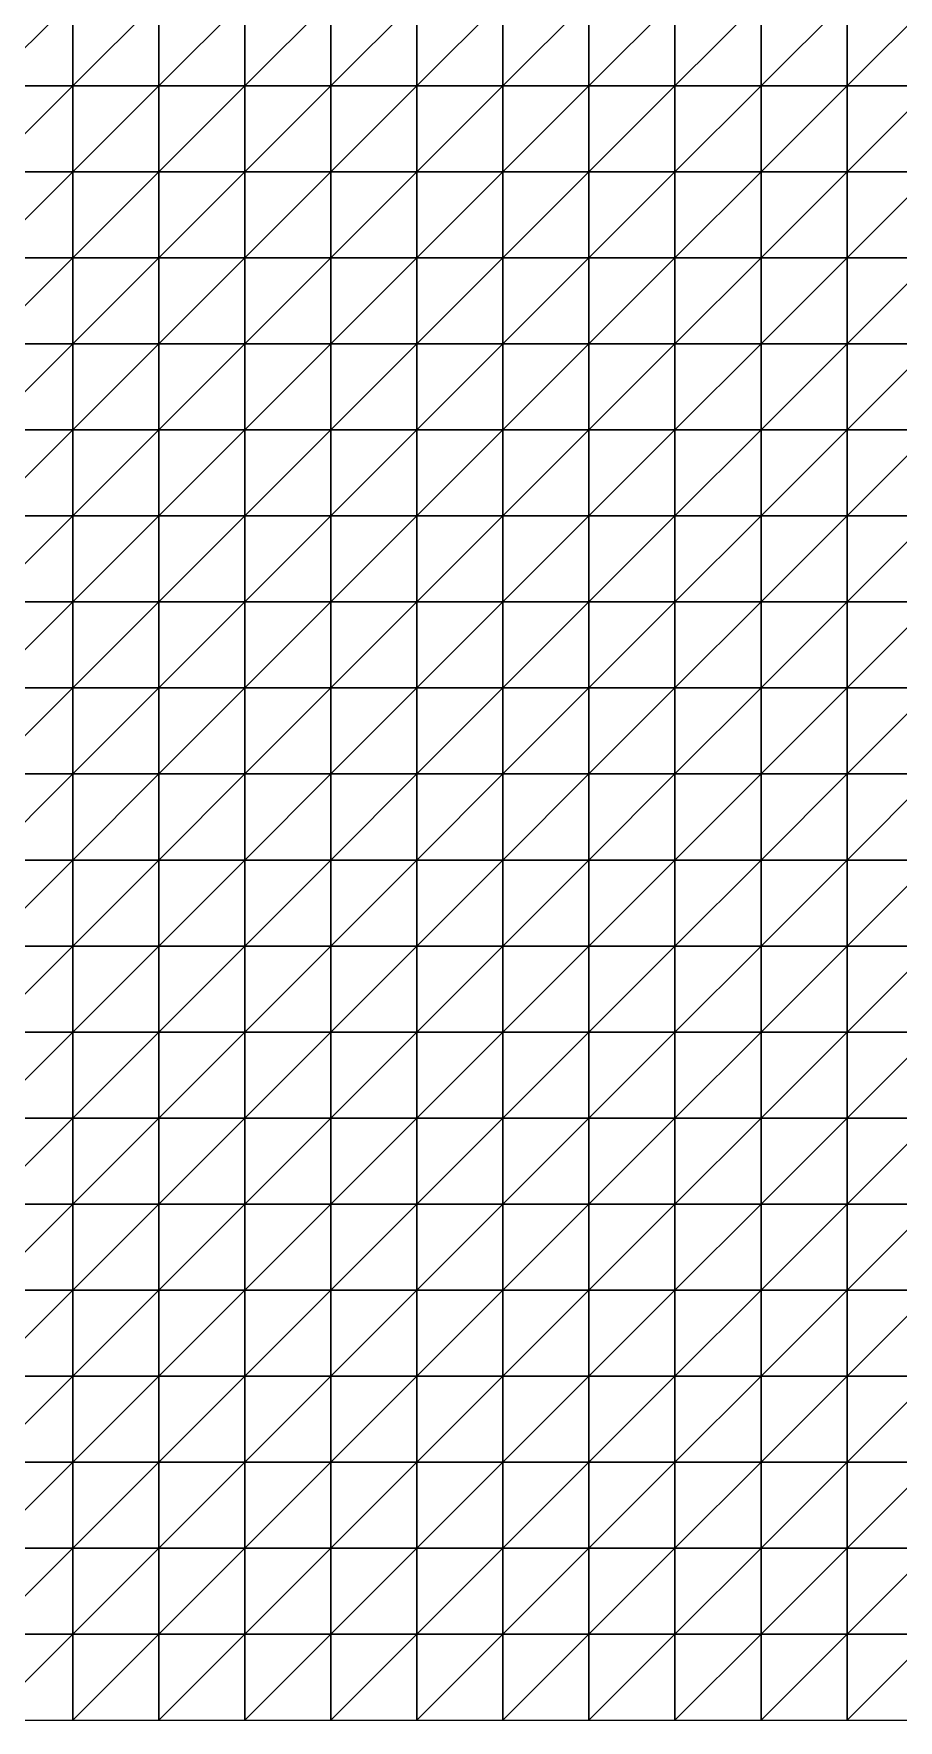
# Model space of a CAD drawing. Header units: metres. Extents: x 351000 to 353000, y 7455000 to 7457000.
# Drawn here: x 352238.7 to 352489.9, y 7455000 to 7455490.1 of the extents above; entities that cross this region are included whole.
import ezdxf

# ---------------------------------------------------------------- set-up
doc = ezdxf.new("R2010")
doc.units = ezdxf.units.M

msp = doc.modelspace()

# ---------------------------------------------------------------- linework, layer by layer
at = {"layer": 'BASE_OF_OXIDE_BOX'}
for points in [[(352225, 7455475, 1209.25), (352250, 7455475, 1201.56), (352250, 7455500, 1207.67)], [(352225, 7455475, 1209.25), (352250, 7455500, 1207.67), (352225, 7455500, 1214.8)], [(352250, 7455475, 1201.56), (352275, 7455475, 1197.3), (352275, 7455500, 1204.18)], [(352250, 7455475, 1201.56), (352275, 7455500, 1204.18), (352250, 7455500, 1207.67)], [(352275, 7455475, 1197.3), (352300, 7455475, 1197.98), (352300, 7455500, 1205.73)], [(352275, 7455475, 1197.3), (352300, 7455500, 1205.73), (352275, 7455500, 1204.18)], [(352300, 7455475, 1197.98), (352325, 7455475, 1204.18), (352325, 7455500, 1212.61)], [(352300, 7455475, 1197.98), (352325, 7455500, 1212.61), (352300, 7455500, 1205.73)], [(352325, 7455475, 1204.18), (352350, 7455475, 1215.09), (352350, 7455500, 1223.61)], [(352325, 7455475, 1204.18), (352350, 7455500, 1223.61), (352325, 7455500, 1212.61)], [(352350, 7455475, 1215.09), (352375, 7455475, 1228.6), (352375, 7455500, 1236.28)], [(352350, 7455475, 1215.09), (352375, 7455500, 1236.28), (352350, 7455500, 1223.61)], [(352375, 7455475, 1228.6), (352400, 7455475, 1241.91), (352400, 7455500, 1247.71)], [(352375, 7455475, 1228.6), (352400, 7455500, 1247.71), (352375, 7455500, 1236.28)], [(352400, 7455475, 1241.91), (352425, 7455475, 1252.52), (352425, 7455500, 1255.53)], [(352400, 7455475, 1241.91), (352425, 7455500, 1255.53), (352400, 7455500, 1247.71)], [(352425, 7455475, 1252.52), (352450, 7455475, 1258.96), (352450, 7455500, 1258.68)], [(352425, 7455475, 1252.52), (352450, 7455500, 1258.68), (352425, 7455500, 1255.53)], [(352450, 7455475, 1258.96), (352475, 7455475, 1261.09), (352475, 7455500, 1257.58)], [(352450, 7455475, 1258.96), (352475, 7455500, 1257.58), (352450, 7455500, 1258.68)], [(352475, 7455475, 1261.09), (352500, 7455475, 1259.77), (352500, 7455500, 1253.59)], [(352475, 7455475, 1261.09), (352500, 7455500, 1253.59), (352475, 7455500, 1257.58)], [(352225, 7455450, 1209.47), (352250, 7455450, 1201.45), (352250, 7455475, 1201.56)], [(352225, 7455450, 1209.47), (352250, 7455475, 1201.56), (352225, 7455475, 1209.25)], [(352250, 7455450, 1201.45), (352275, 7455450, 1196.17), (352275, 7455475, 1197.3)], [(352250, 7455450, 1201.45), (352275, 7455475, 1197.3), (352250, 7455475, 1201.56)], [(352275, 7455450, 1196.17), (352300, 7455450, 1195.36), (352300, 7455475, 1197.98)], [(352275, 7455450, 1196.17), (352300, 7455475, 1197.98), (352275, 7455475, 1197.3)], [(352300, 7455450, 1195.36), (352325, 7455450, 1200), (352325, 7455475, 1204.18)], [(352300, 7455450, 1195.36), (352325, 7455475, 1204.18), (352300, 7455475, 1197.98)], [(352325, 7455450, 1200), (352350, 7455450, 1209.78), (352350, 7455475, 1215.09)], [(352325, 7455450, 1200), (352350, 7455475, 1215.09), (352325, 7455475, 1204.18)], [(352350, 7455450, 1209.78), (352375, 7455450, 1222.99), (352375, 7455475, 1228.6)], [(352350, 7455450, 1209.78), (352375, 7455475, 1228.6), (352350, 7455475, 1215.09)], [(352375, 7455450, 1222.99), (352400, 7455450, 1237.05), (352400, 7455475, 1241.91)], [(352375, 7455450, 1222.99), (352400, 7455475, 1241.91), (352375, 7455475, 1228.6)], [(352400, 7455450, 1237.05), (352425, 7455450, 1249.3), (352425, 7455475, 1252.52)], [(352400, 7455450, 1237.05), (352425, 7455475, 1252.52), (352400, 7455475, 1241.91)], [(352425, 7455450, 1249.3), (352450, 7455450, 1257.9), (352450, 7455475, 1258.96)], [(352425, 7455450, 1249.3), (352450, 7455475, 1258.96), (352425, 7455475, 1252.52)], [(352450, 7455450, 1257.9), (352475, 7455450, 1262.14), (352475, 7455475, 1261.09)], [(352450, 7455450, 1257.9), (352475, 7455475, 1261.09), (352450, 7455475, 1258.96)], [(352475, 7455450, 1262.14), (352500, 7455450, 1262.39), (352500, 7455475, 1259.77)], [(352475, 7455450, 1262.14), (352500, 7455475, 1259.77), (352475, 7455475, 1261.09)], [(352225, 7455425, 1214.09), (352250, 7455425, 1205.96), (352250, 7455450, 1201.45)], [(352225, 7455425, 1214.09), (352250, 7455450, 1201.45), (352225, 7455450, 1209.47)], [(352250, 7455425, 1205.96), (352275, 7455425, 1199.56), (352275, 7455450, 1196.17)], [(352250, 7455425, 1205.96), (352275, 7455450, 1196.17), (352250, 7455450, 1201.45)], [(352275, 7455425, 1199.56), (352300, 7455425, 1196.9), (352300, 7455450, 1195.36)], [(352275, 7455425, 1199.56), (352300, 7455450, 1195.36), (352275, 7455450, 1196.17)], [(352300, 7455425, 1196.9), (352325, 7455425, 1199.4), (352325, 7455450, 1200)], [(352300, 7455425, 1196.9), (352325, 7455450, 1200), (352300, 7455450, 1195.36)], [(352325, 7455425, 1199.4), (352350, 7455425, 1207.29), (352350, 7455450, 1209.78)], [(352325, 7455425, 1199.4), (352350, 7455450, 1209.78), (352325, 7455450, 1200)], [(352350, 7455425, 1207.29), (352375, 7455425, 1219.27), (352375, 7455450, 1222.99)], [(352350, 7455425, 1207.29), (352375, 7455450, 1222.99), (352350, 7455450, 1209.78)], [(352375, 7455425, 1219.27), (352400, 7455425, 1232.97), (352400, 7455450, 1237.05)], [(352375, 7455425, 1219.27), (352400, 7455450, 1237.05), (352375, 7455450, 1222.99)], [(352400, 7455425, 1232.97), (352425, 7455425, 1245.62), (352425, 7455450, 1249.3)], [(352400, 7455425, 1232.97), (352425, 7455450, 1249.3), (352400, 7455450, 1237.05)], [(352425, 7455425, 1245.62), (352450, 7455425, 1255.03), (352450, 7455450, 1257.9)], [(352425, 7455425, 1245.62), (352450, 7455450, 1257.9), (352425, 7455450, 1249.3)], [(352450, 7455425, 1255.03), (352475, 7455425, 1260.04), (352475, 7455450, 1262.14)], [(352450, 7455425, 1255.03), (352475, 7455450, 1262.14), (352450, 7455450, 1257.9)], [(352475, 7455425, 1260.04), (352500, 7455425, 1260.63), (352500, 7455450, 1262.39)], [(352475, 7455425, 1260.04), (352500, 7455450, 1262.39), (352475, 7455450, 1262.14)], [(352225, 7455400, 1219.89), (352250, 7455400, 1211.83), (352250, 7455425, 1205.96)], [(352225, 7455400, 1219.89), (352250, 7455425, 1205.96), (352225, 7455425, 1214.09)], [(352250, 7455400, 1211.83), (352275, 7455400, 1204.52), (352275, 7455425, 1199.56)], [(352250, 7455400, 1211.83), (352275, 7455425, 1199.56), (352250, 7455425, 1205.96)], [(352275, 7455400, 1204.52), (352300, 7455400, 1200.16), (352300, 7455425, 1196.9)], [(352275, 7455400, 1204.52), (352300, 7455425, 1196.9), (352275, 7455425, 1199.56)], [(352300, 7455400, 1200.16), (352325, 7455400, 1200.61), (352325, 7455425, 1199.4)], [(352300, 7455400, 1200.16), (352325, 7455425, 1199.4), (352300, 7455425, 1196.9)], [(352325, 7455400, 1200.61), (352350, 7455400, 1206.52), (352350, 7455425, 1207.29)], [(352325, 7455400, 1200.61), (352350, 7455425, 1207.29), (352325, 7455425, 1199.4)], [(352350, 7455400, 1206.52), (352375, 7455400, 1217), (352375, 7455425, 1219.27)], [(352350, 7455400, 1206.52), (352375, 7455425, 1219.27), (352350, 7455425, 1207.29)], [(352375, 7455400, 1217), (352400, 7455400, 1229.8), (352400, 7455425, 1232.97)], [(352375, 7455400, 1217), (352400, 7455425, 1232.97), (352375, 7455425, 1219.27)], [(352400, 7455400, 1229.8), (352425, 7455400, 1242.1), (352425, 7455425, 1245.62)], [(352400, 7455400, 1229.8), (352425, 7455425, 1245.62), (352400, 7455425, 1232.97)], [(352425, 7455400, 1242.1), (352450, 7455400, 1251.4), (352450, 7455425, 1255.03)], [(352425, 7455400, 1242.1), (352450, 7455425, 1255.03), (352425, 7455425, 1245.62)], [(352450, 7455400, 1251.4), (352475, 7455400, 1256.2), (352475, 7455425, 1260.04)], [(352450, 7455400, 1251.4), (352475, 7455425, 1260.04), (352450, 7455425, 1255.03)], [(352475, 7455400, 1256.2), (352500, 7455400, 1256.24), (352500, 7455425, 1260.63)], [(352475, 7455400, 1256.2), (352500, 7455425, 1260.63), (352475, 7455425, 1260.04)], [(352225, 7455375, 1222.37), (352250, 7455375, 1216.32), (352250, 7455400, 1211.83)], [(352225, 7455375, 1222.37), (352250, 7455400, 1211.83), (352225, 7455400, 1219.89)], [(352250, 7455375, 1216.32), (352275, 7455375, 1208.54), (352275, 7455400, 1204.52)], [(352250, 7455375, 1216.32), (352275, 7455400, 1204.52), (352250, 7455400, 1211.83)], [(352275, 7455375, 1208.54), (352300, 7455375, 1203.13), (352300, 7455400, 1200.16)], [(352275, 7455375, 1208.54), (352300, 7455400, 1200.16), (352275, 7455400, 1204.52)], [(352300, 7455375, 1203.13), (352325, 7455375, 1202.19), (352325, 7455400, 1200.61)], [(352300, 7455375, 1203.13), (352325, 7455400, 1200.61), (352300, 7455400, 1200.16)], [(352325, 7455375, 1202.19), (352350, 7455375, 1206.69), (352350, 7455400, 1206.52)], [(352325, 7455375, 1202.19), (352350, 7455400, 1206.52), (352325, 7455400, 1200.61)], [(352350, 7455375, 1206.69), (352375, 7455375, 1216.01), (352375, 7455400, 1217)], [(352350, 7455375, 1206.69), (352375, 7455400, 1217), (352350, 7455400, 1206.52)], [(352375, 7455375, 1216.01), (352400, 7455375, 1228), (352400, 7455400, 1229.8)], [(352375, 7455375, 1216.01), (352400, 7455400, 1229.8), (352375, 7455400, 1217)], [(352400, 7455375, 1228), (352425, 7455375, 1239.77), (352425, 7455400, 1242.1)], [(352400, 7455375, 1228), (352425, 7455400, 1242.1), (352400, 7455400, 1229.8)], [(352425, 7455375, 1239.77), (352450, 7455375, 1248.6), (352450, 7455400, 1251.4)], [(352425, 7455375, 1239.77), (352450, 7455400, 1251.4), (352425, 7455400, 1242.1)], [(352450, 7455375, 1248.6), (352475, 7455375, 1252.78), (352475, 7455400, 1256.2)], [(352450, 7455375, 1248.6), (352475, 7455400, 1256.2), (352450, 7455400, 1251.4)], [(352475, 7455375, 1252.78), (352500, 7455375, 1251.95), (352500, 7455400, 1256.24)], [(352475, 7455375, 1252.78), (352500, 7455400, 1256.24), (352475, 7455400, 1256.2)], [(352225, 7455350, 1225.92), (352250, 7455350, 1218.87), (352250, 7455375, 1216.32)], [(352225, 7455350, 1225.92), (352250, 7455375, 1216.32), (352225, 7455375, 1222.37)], [(352250, 7455350, 1218.87), (352275, 7455350, 1211.18), (352275, 7455375, 1208.54)], [(352250, 7455350, 1218.87), (352275, 7455375, 1208.54), (352250, 7455375, 1216.32)], [(352275, 7455350, 1211.18), (352300, 7455350, 1205.47), (352300, 7455375, 1203.13)], [(352275, 7455350, 1211.18), (352300, 7455375, 1203.13), (352275, 7455375, 1208.54)], [(352300, 7455350, 1205.47), (352325, 7455350, 1203.96), (352325, 7455375, 1202.19)], [(352300, 7455350, 1205.47), (352325, 7455375, 1202.19), (352300, 7455375, 1203.13)], [(352325, 7455350, 1203.96), (352350, 7455350, 1207.77), (352350, 7455375, 1206.69)], [(352325, 7455350, 1203.96), (352350, 7455375, 1206.69), (352325, 7455375, 1202.19)], [(352350, 7455350, 1207.77), (352375, 7455350, 1216.41), (352375, 7455375, 1216.01)], [(352350, 7455350, 1207.77), (352375, 7455375, 1216.01), (352350, 7455375, 1206.69)], [(352375, 7455350, 1216.41), (352400, 7455350, 1227.83), (352400, 7455375, 1228)], [(352375, 7455350, 1216.41), (352400, 7455375, 1228), (352375, 7455375, 1216.01)], [(352400, 7455350, 1227.83), (352425, 7455350, 1239.09), (352425, 7455375, 1239.77)], [(352400, 7455350, 1227.83), (352425, 7455375, 1239.77), (352400, 7455375, 1228)], [(352425, 7455350, 1239.09), (352450, 7455350, 1247.38), (352450, 7455375, 1248.6)], [(352425, 7455350, 1239.09), (352450, 7455375, 1248.6), (352425, 7455375, 1239.77)], [(352450, 7455350, 1247.38), (352475, 7455350, 1250.91), (352475, 7455375, 1252.78)], [(352450, 7455350, 1247.38), (352475, 7455375, 1252.78), (352450, 7455375, 1248.6)], [(352475, 7455350, 1250.91), (352500, 7455350, 1249.32), (352500, 7455375, 1251.95)], [(352475, 7455350, 1250.91), (352500, 7455375, 1251.95), (352475, 7455375, 1252.78)], [(352225, 7455325, 1227.73), (352250, 7455325, 1221.06), (352250, 7455350, 1218.87)], [(352225, 7455325, 1227.73), (352250, 7455350, 1218.87), (352225, 7455350, 1225.92)], [(352250, 7455325, 1221.06), (352275, 7455325, 1213.88), (352275, 7455350, 1211.18)], [(352250, 7455325, 1221.06), (352275, 7455350, 1211.18), (352250, 7455350, 1218.87)], [(352275, 7455325, 1213.88), (352300, 7455325, 1208.43), (352300, 7455350, 1205.47)], [(352275, 7455325, 1213.88), (352300, 7455350, 1205.47), (352275, 7455350, 1211.18)], [(352300, 7455325, 1208.43), (352325, 7455325, 1206.83), (352325, 7455350, 1203.96)], [(352300, 7455325, 1208.43), (352325, 7455350, 1203.96), (352300, 7455350, 1205.47)], [(352325, 7455325, 1206.83), (352350, 7455325, 1210.25), (352350, 7455350, 1207.77)], [(352325, 7455325, 1206.83), (352350, 7455350, 1207.77), (352325, 7455350, 1203.96)], [(352350, 7455325, 1210.25), (352375, 7455325, 1218.28), (352375, 7455350, 1216.41)], [(352350, 7455325, 1210.25), (352375, 7455350, 1216.41), (352350, 7455350, 1207.77)], [(352375, 7455325, 1218.28), (352400, 7455325, 1228.96), (352400, 7455350, 1227.83)], [(352375, 7455325, 1218.28), (352400, 7455350, 1227.83), (352375, 7455350, 1216.41)], [(352400, 7455325, 1228.96), (352425, 7455325, 1239.45), (352425, 7455350, 1239.09)], [(352400, 7455325, 1228.96), (352425, 7455350, 1239.09), (352400, 7455350, 1227.83)], [(352425, 7455325, 1239.45), (352450, 7455325, 1246.99), (352450, 7455350, 1247.38)], [(352425, 7455325, 1239.45), (352450, 7455350, 1247.38), (352425, 7455350, 1239.09)], [(352450, 7455325, 1246.99), (352475, 7455325, 1249.84), (352475, 7455350, 1250.91)], [(352450, 7455325, 1246.99), (352475, 7455350, 1250.91), (352450, 7455350, 1247.38)], [(352475, 7455325, 1249.84), (352500, 7455325, 1247.74), (352500, 7455350, 1249.32)], [(352475, 7455325, 1249.84), (352500, 7455350, 1249.32), (352475, 7455350, 1250.91)], [(352225, 7455300, 1230.79), (352250, 7455300, 1224.94), (352250, 7455325, 1221.06)], [(352225, 7455300, 1230.79), (352250, 7455325, 1221.06), (352225, 7455325, 1227.73)], [(352250, 7455300, 1224.94), (352275, 7455300, 1218.55), (352275, 7455325, 1213.88)], [(352250, 7455300, 1224.94), (352275, 7455325, 1213.88), (352250, 7455325, 1221.06)], [(352275, 7455300, 1218.55), (352300, 7455300, 1213.55), (352300, 7455325, 1208.43)], [(352275, 7455300, 1218.55), (352300, 7455325, 1208.43), (352275, 7455325, 1213.88)], [(352300, 7455300, 1213.55), (352325, 7455300, 1211.86), (352325, 7455325, 1206.83)], [(352300, 7455300, 1213.55), (352325, 7455325, 1206.83), (352300, 7455325, 1208.43)], [(352325, 7455300, 1211.86), (352350, 7455300, 1214.57), (352350, 7455325, 1210.25)], [(352325, 7455300, 1211.86), (352350, 7455325, 1210.25), (352325, 7455325, 1206.83)], [(352350, 7455300, 1214.57), (352375, 7455300, 1221.39), (352375, 7455325, 1218.28)], [(352350, 7455300, 1214.57), (352375, 7455325, 1218.28), (352350, 7455325, 1210.25)], [(352375, 7455300, 1221.39), (352400, 7455300, 1230.58), (352400, 7455325, 1228.96)], [(352375, 7455300, 1221.39), (352400, 7455325, 1228.96), (352375, 7455325, 1218.28)], [(352400, 7455300, 1230.58), (352425, 7455300, 1239.55), (352425, 7455325, 1239.45)], [(352400, 7455300, 1230.58), (352425, 7455325, 1239.45), (352400, 7455325, 1228.96)], [(352425, 7455300, 1239.55), (352450, 7455300, 1245.79), (352450, 7455325, 1246.99)], [(352425, 7455300, 1239.55), (352450, 7455325, 1246.99), (352425, 7455325, 1239.45)], [(352450, 7455300, 1245.79), (352475, 7455300, 1247.74), (352475, 7455325, 1249.84)], [(352450, 7455300, 1245.79), (352475, 7455325, 1249.84), (352450, 7455325, 1246.99)], [(352475, 7455300, 1247.74), (352500, 7455300, 1245.3), (352500, 7455325, 1247.74)], [(352475, 7455300, 1247.74), (352500, 7455325, 1247.74), (352475, 7455325, 1249.84)], [(352225, 7455275, 1235.95), (352250, 7455275, 1231.27), (352250, 7455300, 1224.94)], [(352225, 7455275, 1235.95), (352250, 7455300, 1224.94), (352225, 7455300, 1230.79)], [(352250, 7455275, 1231.27), (352275, 7455275, 1225.94), (352275, 7455300, 1218.55)], [(352250, 7455275, 1231.27), (352275, 7455300, 1218.55), (352250, 7455300, 1224.94)], [(352275, 7455275, 1225.94), (352300, 7455275, 1221.44), (352300, 7455300, 1213.55)], [(352275, 7455275, 1225.94), (352300, 7455300, 1213.55), (352275, 7455300, 1218.55)], [(352300, 7455275, 1221.44), (352325, 7455275, 1219.37), (352325, 7455300, 1211.86)], [(352300, 7455275, 1221.44), (352325, 7455300, 1211.86), (352300, 7455300, 1213.55)], [(352325, 7455275, 1219.37), (352350, 7455275, 1220.74), (352350, 7455300, 1214.57)], [(352325, 7455275, 1219.37), (352350, 7455300, 1214.57), (352325, 7455300, 1211.86)], [(352350, 7455275, 1220.74), (352375, 7455275, 1225.41), (352375, 7455300, 1221.39)], [(352350, 7455275, 1220.74), (352375, 7455300, 1221.39), (352350, 7455300, 1214.57)], [(352375, 7455275, 1225.41), (352400, 7455275, 1232.06), (352400, 7455300, 1230.58)], [(352375, 7455275, 1225.41), (352400, 7455300, 1230.58), (352375, 7455300, 1221.39)], [(352400, 7455275, 1232.06), (352425, 7455275, 1238.54), (352425, 7455300, 1239.55)], [(352400, 7455275, 1232.06), (352425, 7455300, 1239.55), (352400, 7455300, 1230.58)], [(352425, 7455275, 1238.54), (352450, 7455275, 1242.76), (352450, 7455300, 1245.79)], [(352425, 7455275, 1238.54), (352450, 7455300, 1245.79), (352425, 7455300, 1239.55)], [(352450, 7455275, 1242.76), (352475, 7455275, 1243.49), (352475, 7455300, 1247.74)], [(352450, 7455275, 1242.76), (352475, 7455300, 1247.74), (352450, 7455300, 1245.79)], [(352475, 7455275, 1243.49), (352500, 7455275, 1240.79), (352500, 7455300, 1245.3)], [(352475, 7455275, 1243.49), (352500, 7455300, 1245.3), (352475, 7455300, 1247.74)], [(352225, 7455250, 1241.77), (352250, 7455250, 1238.88), (352250, 7455275, 1231.27)], [(352225, 7455250, 1241.77), (352250, 7455275, 1231.27), (352225, 7455275, 1235.95)], [(352250, 7455250, 1238.88), (352275, 7455250, 1235.1), (352275, 7455275, 1225.94)], [(352250, 7455250, 1238.88), (352275, 7455275, 1225.94), (352250, 7455275, 1231.27)], [(352275, 7455250, 1235.1), (352300, 7455250, 1231.33), (352300, 7455275, 1221.44)], [(352275, 7455250, 1235.1), (352300, 7455275, 1221.44), (352275, 7455275, 1225.94)], [(352300, 7455250, 1231.33), (352325, 7455250, 1228.75), (352325, 7455275, 1219.37)], [(352300, 7455250, 1231.33), (352325, 7455275, 1219.37), (352300, 7455275, 1221.44)], [(352325, 7455250, 1228.75), (352350, 7455250, 1228.31), (352350, 7455275, 1220.74)], [(352325, 7455250, 1228.75), (352350, 7455275, 1220.74), (352325, 7455275, 1219.37)], [(352350, 7455250, 1228.31), (352375, 7455250, 1230.17), (352375, 7455275, 1225.41)], [(352350, 7455250, 1228.31), (352375, 7455275, 1225.41), (352350, 7455275, 1220.74)], [(352375, 7455250, 1230.17), (352400, 7455250, 1233.51), (352400, 7455275, 1232.06)], [(352375, 7455250, 1230.17), (352400, 7455275, 1232.06), (352375, 7455275, 1225.41)], [(352400, 7455250, 1233.51), (352425, 7455250, 1236.82), (352425, 7455275, 1238.54)], [(352400, 7455250, 1233.51), (352425, 7455275, 1238.54), (352400, 7455275, 1232.06)], [(352425, 7455250, 1236.82), (352450, 7455250, 1238.57), (352450, 7455275, 1242.76)], [(352425, 7455250, 1236.82), (352450, 7455275, 1242.76), (352425, 7455275, 1238.54)], [(352450, 7455250, 1238.57), (352475, 7455250, 1237.88), (352475, 7455275, 1243.49)], [(352450, 7455250, 1238.57), (352475, 7455275, 1243.49), (352450, 7455275, 1242.76)], [(352475, 7455250, 1237.88), (352500, 7455250, 1234.96), (352500, 7455275, 1240.79)], [(352475, 7455250, 1237.88), (352500, 7455275, 1240.79), (352475, 7455275, 1243.49)], [(352225, 7455225, 1245.89), (352250, 7455225, 1245.57), (352250, 7455250, 1238.88)], [(352225, 7455225, 1245.89), (352250, 7455250, 1238.88), (352225, 7455250, 1241.77)], [(352250, 7455225, 1245.57), (352275, 7455225, 1244.05), (352275, 7455250, 1235.1)], [(352250, 7455225, 1245.57), (352275, 7455250, 1235.1), (352250, 7455250, 1238.88)], [(352275, 7455225, 1244.05), (352300, 7455225, 1241.52), (352300, 7455250, 1231.33)], [(352275, 7455225, 1244.05), (352300, 7455250, 1231.33), (352275, 7455250, 1235.1)], [(352300, 7455225, 1241.52), (352325, 7455225, 1238.74), (352325, 7455250, 1228.75)], [(352300, 7455225, 1241.52), (352325, 7455250, 1228.75), (352300, 7455250, 1231.33)], [(352325, 7455225, 1238.74), (352350, 7455225, 1236.61), (352350, 7455250, 1228.31)], [(352325, 7455225, 1238.74), (352350, 7455250, 1228.31), (352325, 7455250, 1228.75)], [(352350, 7455225, 1236.61), (352375, 7455225, 1235.63), (352375, 7455250, 1230.17)], [(352350, 7455225, 1236.61), (352375, 7455250, 1230.17), (352350, 7455250, 1228.31)], [(352375, 7455225, 1235.63), (352400, 7455225, 1235.64), (352400, 7455250, 1233.51)], [(352375, 7455225, 1235.63), (352400, 7455250, 1233.51), (352375, 7455250, 1230.17)], [(352400, 7455225, 1235.64), (352425, 7455225, 1235.82), (352425, 7455250, 1236.82)], [(352400, 7455225, 1235.64), (352425, 7455250, 1236.82), (352400, 7455250, 1233.51)], [(352425, 7455225, 1235.82), (352450, 7455225, 1235.21), (352450, 7455250, 1238.57)], [(352425, 7455225, 1235.82), (352450, 7455250, 1238.57), (352425, 7455250, 1236.82)], [(352450, 7455225, 1235.21), (352475, 7455225, 1233.27), (352475, 7455250, 1237.88)], [(352450, 7455225, 1235.21), (352475, 7455250, 1237.88), (352450, 7455250, 1238.57)], [(352475, 7455225, 1233.27), (352500, 7455225, 1230.26), (352500, 7455250, 1234.96)], [(352475, 7455225, 1233.27), (352500, 7455250, 1234.96), (352475, 7455250, 1237.88)], [(352225, 7455200, 1246.79), (352250, 7455200, 1249.69), (352250, 7455225, 1245.57)], [(352225, 7455200, 1246.79), (352250, 7455225, 1245.57), (352225, 7455225, 1245.89)], [(352250, 7455200, 1249.69), (352275, 7455200, 1251.04), (352275, 7455225, 1244.05)], [(352250, 7455200, 1249.69), (352275, 7455225, 1244.05), (352250, 7455225, 1245.57)], [(352275, 7455200, 1251.04), (352300, 7455200, 1250.34), (352300, 7455225, 1241.52)], [(352275, 7455200, 1251.04), (352300, 7455225, 1241.52), (352275, 7455225, 1244.05)], [(352300, 7455200, 1250.34), (352325, 7455200, 1247.93), (352325, 7455225, 1238.74)], [(352300, 7455200, 1250.34), (352325, 7455225, 1238.74), (352300, 7455225, 1241.52)], [(352325, 7455200, 1247.93), (352350, 7455200, 1244.68), (352350, 7455225, 1236.61)], [(352325, 7455200, 1247.93), (352350, 7455225, 1236.61), (352325, 7455225, 1238.74)], [(352350, 7455200, 1244.68), (352375, 7455200, 1241.53), (352375, 7455225, 1235.63)], [(352350, 7455200, 1244.68), (352375, 7455225, 1235.63), (352350, 7455225, 1236.61)], [(352375, 7455200, 1241.53), (352400, 7455200, 1238.92), (352400, 7455225, 1235.64)], [(352375, 7455200, 1241.53), (352400, 7455225, 1235.64), (352375, 7455225, 1235.63)], [(352400, 7455200, 1238.92), (352425, 7455200, 1236.72), (352425, 7455225, 1235.82)], [(352400, 7455200, 1238.92), (352425, 7455225, 1235.82), (352400, 7455225, 1235.64)], [(352425, 7455200, 1236.72), (352450, 7455200, 1234.48), (352450, 7455225, 1235.21)], [(352425, 7455200, 1236.72), (352450, 7455225, 1235.21), (352425, 7455225, 1235.82)], [(352450, 7455200, 1234.48), (352475, 7455200, 1231.86), (352475, 7455225, 1233.27)], [(352450, 7455200, 1234.48), (352475, 7455225, 1233.27), (352450, 7455225, 1235.21)], [(352475, 7455200, 1231.86), (352500, 7455200, 1229.02), (352500, 7455225, 1230.26)], [(352475, 7455200, 1231.86), (352500, 7455225, 1230.26), (352475, 7455225, 1233.27)], [(352225, 7455175, 1244.94), (352250, 7455175, 1251.07), (352250, 7455200, 1249.69)], [(352225, 7455175, 1244.94), (352250, 7455200, 1249.69), (352225, 7455200, 1246.79)], [(352250, 7455175, 1251.07), (352275, 7455175, 1254.87), (352275, 7455200, 1251.04)], [(352250, 7455175, 1251.07), (352275, 7455200, 1251.04), (352250, 7455200, 1249.69)], [(352275, 7455175, 1254.87), (352300, 7455175, 1256.65), (352300, 7455200, 1250.34)], [(352275, 7455175, 1254.87), (352300, 7455200, 1250.34), (352275, 7455200, 1251.04)], [(352300, 7455175, 1256.65), (352325, 7455175, 1254.95), (352325, 7455200, 1247.93)], [(352300, 7455175, 1256.65), (352325, 7455200, 1247.93), (352300, 7455200, 1250.34)], [(352325, 7455175, 1254.95), (352350, 7455175, 1251.22), (352350, 7455200, 1244.68)], [(352325, 7455175, 1254.95), (352350, 7455200, 1244.68), (352325, 7455200, 1247.93)], [(352350, 7455175, 1251.22), (352375, 7455175, 1246.76), (352375, 7455200, 1241.53)], [(352350, 7455175, 1251.22), (352375, 7455200, 1241.53), (352350, 7455200, 1244.68)], [(352375, 7455175, 1246.76), (352400, 7455175, 1242.61), (352400, 7455200, 1238.92)], [(352375, 7455175, 1246.76), (352400, 7455200, 1238.92), (352375, 7455200, 1241.53)], [(352400, 7455175, 1242.61), (352425, 7455175, 1239.2), (352425, 7455200, 1236.72)], [(352400, 7455175, 1242.61), (352425, 7455200, 1236.72), (352400, 7455200, 1238.92)], [(352425, 7455175, 1239.2), (352450, 7455175, 1236.39), (352450, 7455200, 1234.48)], [(352425, 7455175, 1239.2), (352450, 7455200, 1234.48), (352425, 7455200, 1236.72)], [(352450, 7455175, 1236.39), (352475, 7455175, 1233.87), (352475, 7455200, 1231.86)], [(352450, 7455175, 1236.39), (352475, 7455200, 1231.86), (352450, 7455200, 1234.48)], [(352475, 7455175, 1233.87), (352500, 7455175, 1231.56), (352500, 7455200, 1229.02)], [(352475, 7455175, 1233.87), (352500, 7455200, 1229.02), (352475, 7455200, 1231.86)], [(352225, 7455150, 1242.21), (352250, 7455150, 1250.73), (352250, 7455175, 1251.07)], [(352225, 7455150, 1242.21), (352250, 7455175, 1251.07), (352225, 7455175, 1244.94)], [(352250, 7455150, 1250.73), (352275, 7455150, 1256.54), (352275, 7455175, 1254.87)], [(352250, 7455150, 1250.73), (352275, 7455175, 1254.87), (352250, 7455175, 1251.07)], [(352275, 7455150, 1256.54), (352300, 7455150, 1259.83), (352300, 7455175, 1256.65)], [(352275, 7455150, 1256.54), (352300, 7455175, 1256.65), (352275, 7455175, 1254.87)], [(352300, 7455150, 1259.83), (352325, 7455150, 1258.63), (352325, 7455175, 1254.95)], [(352300, 7455150, 1259.83), (352325, 7455175, 1254.95), (352300, 7455175, 1256.65)], [(352325, 7455150, 1258.63), (352350, 7455150, 1254.62), (352350, 7455175, 1251.22)], [(352325, 7455150, 1258.63), (352350, 7455175, 1251.22), (352325, 7455175, 1254.95)], [(352350, 7455150, 1254.62), (352375, 7455150, 1249.48), (352375, 7455175, 1246.76)], [(352350, 7455150, 1254.62), (352375, 7455175, 1246.76), (352350, 7455175, 1251.22)], [(352375, 7455150, 1249.48), (352400, 7455150, 1244.74), (352400, 7455175, 1242.61)], [(352375, 7455150, 1249.48), (352400, 7455175, 1242.61), (352375, 7455175, 1246.76)], [(352400, 7455150, 1244.74), (352425, 7455150, 1241.19), (352425, 7455175, 1239.2)], [(352400, 7455150, 1244.74), (352425, 7455175, 1239.2), (352400, 7455175, 1242.61)], [(352425, 7455150, 1241.19), (352450, 7455150, 1238.83), (352450, 7455175, 1236.39)], [(352425, 7455150, 1241.19), (352450, 7455175, 1236.39), (352425, 7455175, 1239.2)], [(352450, 7455150, 1238.83), (352475, 7455150, 1237.19), (352475, 7455175, 1233.87)], [(352450, 7455150, 1238.83), (352475, 7455175, 1233.87), (352450, 7455175, 1236.39)], [(352475, 7455150, 1237.19), (352500, 7455150, 1235.78), (352500, 7455175, 1231.56)], [(352475, 7455150, 1237.19), (352500, 7455175, 1231.56), (352475, 7455175, 1233.87)], [(352225, 7455125, 1240.35), (352250, 7455125, 1249.7), (352250, 7455150, 1250.73)], [(352225, 7455125, 1240.35), (352250, 7455150, 1250.73), (352225, 7455150, 1242.21)], [(352250, 7455125, 1249.7), (352275, 7455125, 1256.71), (352275, 7455150, 1256.54)], [(352250, 7455125, 1249.7), (352275, 7455150, 1256.54), (352250, 7455150, 1250.73)], [(352275, 7455125, 1256.71), (352300, 7455125, 1259.58), (352300, 7455150, 1259.83)], [(352275, 7455125, 1256.71), (352300, 7455150, 1259.83), (352275, 7455150, 1256.54)], [(352300, 7455125, 1259.58), (352325, 7455125, 1258.12), (352325, 7455150, 1258.63)], [(352300, 7455125, 1259.58), (352325, 7455150, 1258.63), (352300, 7455150, 1259.83)], [(352325, 7455125, 1258.12), (352350, 7455125, 1253.57), (352350, 7455150, 1254.62)], [(352325, 7455125, 1258.12), (352350, 7455150, 1254.62), (352325, 7455150, 1258.63)], [(352350, 7455125, 1253.57), (352375, 7455125, 1247.98), (352375, 7455150, 1249.48)], [(352350, 7455125, 1253.57), (352375, 7455150, 1249.48), (352350, 7455150, 1254.62)], [(352375, 7455125, 1247.98), (352400, 7455125, 1243.19), (352400, 7455150, 1244.74)], [(352375, 7455125, 1247.98), (352400, 7455150, 1244.74), (352375, 7455150, 1249.48)], [(352400, 7455125, 1243.19), (352425, 7455125, 1240.22), (352425, 7455150, 1241.19)], [(352400, 7455125, 1243.19), (352425, 7455150, 1241.19), (352400, 7455150, 1244.74)], [(352425, 7455125, 1240.22), (352450, 7455125, 1239.02), (352450, 7455150, 1238.83)], [(352425, 7455125, 1240.22), (352450, 7455150, 1238.83), (352425, 7455150, 1241.19)], [(352450, 7455125, 1239.02), (352475, 7455125, 1238.79), (352475, 7455150, 1237.19)], [(352450, 7455125, 1239.02), (352475, 7455150, 1237.19), (352450, 7455150, 1238.83)], [(352475, 7455125, 1238.79), (352500, 7455125, 1238.59), (352500, 7455150, 1235.78)], [(352475, 7455125, 1238.79), (352500, 7455150, 1235.78), (352475, 7455150, 1237.19)], [(352225, 7455100, 1239.54), (352250, 7455100, 1248.06), (352250, 7455125, 1249.7)], [(352225, 7455100, 1239.54), (352250, 7455125, 1249.7), (352225, 7455125, 1240.35)], [(352250, 7455100, 1248.06), (352275, 7455100, 1254.1), (352275, 7455125, 1256.71)], [(352250, 7455100, 1248.06), (352275, 7455125, 1256.71), (352250, 7455125, 1249.7)], [(352275, 7455100, 1254.1), (352300, 7455100, 1255.9), (352300, 7455125, 1259.58)], [(352275, 7455100, 1254.1), (352300, 7455125, 1259.58), (352275, 7455125, 1256.71)], [(352300, 7455100, 1255.9), (352325, 7455100, 1253.36), (352325, 7455125, 1258.12)], [(352300, 7455100, 1255.9), (352325, 7455125, 1258.12), (352300, 7455125, 1259.58)], [(352325, 7455100, 1253.36), (352350, 7455100, 1247.95), (352350, 7455125, 1253.57)], [(352325, 7455100, 1253.36), (352350, 7455125, 1253.57), (352325, 7455125, 1258.12)], [(352350, 7455100, 1247.95), (352375, 7455100, 1241.93), (352375, 7455125, 1247.98)], [(352350, 7455100, 1247.95), (352375, 7455125, 1247.98), (352350, 7455125, 1253.57)], [(352375, 7455100, 1241.93), (352400, 7455100, 1237.37), (352400, 7455125, 1243.19)], [(352375, 7455100, 1241.93), (352400, 7455125, 1243.19), (352375, 7455125, 1247.98)], [(352400, 7455100, 1237.37), (352425, 7455100, 1235.32), (352425, 7455125, 1240.22)], [(352400, 7455100, 1237.37), (352425, 7455125, 1240.22), (352400, 7455125, 1243.19)], [(352425, 7455100, 1235.32), (352450, 7455100, 1235.57), (352450, 7455125, 1239.02)], [(352425, 7455100, 1235.32), (352450, 7455125, 1239.02), (352425, 7455125, 1240.22)], [(352450, 7455100, 1235.57), (352475, 7455100, 1236.96), (352475, 7455125, 1238.79)], [(352450, 7455100, 1235.57), (352475, 7455125, 1238.79), (352450, 7455125, 1239.02)], [(352475, 7455100, 1236.96), (352500, 7455100, 1238.08), (352500, 7455125, 1238.59)], [(352475, 7455100, 1236.96), (352500, 7455125, 1238.59), (352475, 7455125, 1238.79)], [(352225, 7455075, 1238.34), (352250, 7455075, 1244.99), (352250, 7455100, 1248.06)], [(352225, 7455075, 1238.34), (352250, 7455100, 1248.06), (352225, 7455100, 1239.54)], [(352250, 7455075, 1244.99), (352275, 7455075, 1249.2), (352275, 7455100, 1254.1)], [(352250, 7455075, 1244.99), (352275, 7455100, 1254.1), (352250, 7455100, 1248.06)], [(352275, 7455075, 1249.2), (352300, 7455075, 1249.38), (352300, 7455100, 1255.9)], [(352275, 7455075, 1249.2), (352300, 7455100, 1255.9), (352275, 7455100, 1254.1)], [(352300, 7455075, 1249.38), (352325, 7455075, 1245.57), (352325, 7455100, 1253.36)], [(352300, 7455075, 1249.38), (352325, 7455100, 1253.36), (352300, 7455100, 1255.9)], [(352325, 7455075, 1245.57), (352350, 7455075, 1239.39), (352350, 7455100, 1247.95)], [(352325, 7455075, 1245.57), (352350, 7455100, 1247.95), (352325, 7455100, 1253.36)], [(352350, 7455075, 1239.39), (352375, 7455075, 1233.2), (352375, 7455100, 1241.93)], [(352350, 7455075, 1239.39), (352375, 7455100, 1241.93), (352350, 7455100, 1247.95)], [(352375, 7455075, 1233.2), (352400, 7455075, 1229.11), (352400, 7455100, 1237.37)], [(352375, 7455075, 1233.2), (352400, 7455100, 1237.37), (352375, 7455100, 1241.93)], [(352400, 7455075, 1229.11), (352425, 7455075, 1228.1), (352425, 7455100, 1235.32)], [(352400, 7455075, 1229.11), (352425, 7455100, 1235.32), (352400, 7455100, 1237.37)], [(352425, 7455075, 1228.1), (352450, 7455075, 1229.74), (352450, 7455100, 1235.57)], [(352425, 7455075, 1228.1), (352450, 7455100, 1235.57), (352425, 7455100, 1235.32)], [(352450, 7455075, 1229.74), (352475, 7455075, 1232.55), (352475, 7455100, 1236.96)], [(352450, 7455075, 1229.74), (352475, 7455100, 1236.96), (352450, 7455100, 1235.57)], [(352475, 7455075, 1232.55), (352500, 7455075, 1234.76), (352500, 7455100, 1238.08)], [(352475, 7455075, 1232.55), (352500, 7455100, 1238.08), (352475, 7455100, 1236.96)], [(352225, 7455050, 1235.03), (352250, 7455050, 1239.76), (352250, 7455075, 1244.99)], [(352225, 7455050, 1235.03), (352250, 7455075, 1244.99), (352225, 7455075, 1238.34)], [(352250, 7455050, 1239.76), (352275, 7455050, 1242.36), (352275, 7455075, 1249.2)], [(352250, 7455050, 1239.76), (352275, 7455075, 1249.2), (352250, 7455075, 1244.99)], [(352275, 7455050, 1242.36), (352300, 7455050, 1241.43), (352300, 7455075, 1249.38)], [(352275, 7455050, 1242.36), (352300, 7455075, 1249.38), (352275, 7455075, 1249.2)], [(352300, 7455050, 1241.43), (352325, 7455050, 1237.09), (352325, 7455075, 1245.57)], [(352300, 7455050, 1241.43), (352325, 7455075, 1245.57), (352300, 7455075, 1249.38)], [(352325, 7455050, 1237.09), (352350, 7455050, 1230.91), (352350, 7455075, 1239.39)], [(352325, 7455050, 1237.09), (352350, 7455075, 1239.39), (352325, 7455075, 1245.57)], [(352350, 7455050, 1230.91), (352375, 7455050, 1225.19), (352375, 7455075, 1233.2)], [(352350, 7455050, 1230.91), (352375, 7455075, 1233.2), (352350, 7455075, 1239.39)], [(352375, 7455050, 1225.19), (352400, 7455050, 1221.91), (352400, 7455075, 1229.11)], [(352375, 7455050, 1225.19), (352400, 7455075, 1229.11), (352375, 7455075, 1233.2)], [(352400, 7455050, 1221.91), (352425, 7455050, 1221.93), (352425, 7455075, 1228.1)], [(352400, 7455050, 1221.91), (352425, 7455075, 1228.1), (352400, 7455075, 1229.11)], [(352425, 7455050, 1221.93), (352450, 7455050, 1224.62), (352450, 7455075, 1229.74)], [(352425, 7455050, 1221.93), (352450, 7455075, 1229.74), (352425, 7455075, 1228.1)], [(352450, 7455050, 1224.62), (352475, 7455050, 1228.3), (352475, 7455075, 1232.55)], [(352450, 7455050, 1224.62), (352475, 7455075, 1232.55), (352450, 7455075, 1229.74)], [(352475, 7455050, 1228.3), (352500, 7455050, 1231.02), (352500, 7455075, 1234.76)], [(352475, 7455050, 1228.3), (352500, 7455075, 1234.76), (352475, 7455075, 1232.55)], [(352225, 7455025, 1229.15), (352250, 7455025, 1232.76), (352250, 7455050, 1239.76)], [(352225, 7455025, 1229.15), (352250, 7455050, 1239.76), (352225, 7455050, 1235.03)], [(352250, 7455025, 1232.76), (352275, 7455025, 1234.83), (352275, 7455050, 1242.36)], [(352250, 7455025, 1232.76), (352275, 7455050, 1242.36), (352250, 7455050, 1239.76)], [(352275, 7455025, 1234.83), (352300, 7455025, 1234.06), (352300, 7455050, 1241.43)], [(352275, 7455025, 1234.83), (352300, 7455050, 1241.43), (352275, 7455050, 1242.36)], [(352300, 7455025, 1234.06), (352325, 7455025, 1230.48), (352325, 7455050, 1237.09)], [(352300, 7455025, 1234.06), (352325, 7455050, 1237.09), (352300, 7455050, 1241.43)], [(352325, 7455025, 1230.48), (352350, 7455025, 1225.44), (352350, 7455050, 1230.91)], [(352325, 7455025, 1230.48), (352350, 7455050, 1230.91), (352325, 7455050, 1237.09)], [(352350, 7455025, 1225.44), (352375, 7455025, 1220.97), (352375, 7455050, 1225.19)], [(352350, 7455025, 1225.44), (352375, 7455050, 1225.19), (352350, 7455050, 1230.91)], [(352375, 7455025, 1220.97), (352400, 7455025, 1218.84), (352400, 7455050, 1221.91)], [(352375, 7455025, 1220.97), (352400, 7455050, 1221.91), (352375, 7455050, 1225.19)], [(352400, 7455025, 1218.84), (352425, 7455025, 1219.71), (352425, 7455050, 1221.93)], [(352400, 7455025, 1218.84), (352425, 7455050, 1221.93), (352400, 7455050, 1221.91)], [(352425, 7455025, 1219.71), (352450, 7455025, 1222.88), (352450, 7455050, 1224.62)], [(352425, 7455025, 1219.71), (352450, 7455050, 1224.62), (352425, 7455050, 1221.93)], [(352450, 7455025, 1222.88), (352475, 7455025, 1226.65), (352475, 7455050, 1228.3)], [(352450, 7455025, 1222.88), (352475, 7455050, 1228.3), (352450, 7455050, 1224.62)], [(352475, 7455025, 1226.65), (352500, 7455025, 1229.07), (352500, 7455050, 1231.02)], [(352475, 7455025, 1226.65), (352500, 7455050, 1231.02), (352475, 7455050, 1228.3)], [(352225, 7455000, 1222.16), (352250, 7455000, 1225.65), (352250, 7455025, 1232.76)], [(352225, 7455000, 1222.16), (352250, 7455025, 1232.76), (352225, 7455025, 1229.15)], [(352250, 7455000, 1225.65), (352275, 7455000, 1228.36), (352275, 7455025, 1234.83)], [(352250, 7455000, 1225.65), (352275, 7455025, 1234.83), (352250, 7455025, 1232.76)], [(352275, 7455000, 1228.36), (352300, 7455000, 1228.99), (352300, 7455025, 1234.06)], [(352275, 7455000, 1228.36), (352300, 7455025, 1234.06), (352275, 7455025, 1234.83)], [(352300, 7455000, 1228.99), (352325, 7455000, 1227.29), (352325, 7455025, 1230.48)], [(352300, 7455000, 1228.99), (352325, 7455025, 1230.48), (352300, 7455025, 1234.06)], [(352325, 7455000, 1227.29), (352350, 7455000, 1224.21), (352350, 7455025, 1225.44)], [(352325, 7455000, 1227.29), (352350, 7455025, 1225.44), (352325, 7455025, 1230.48)], [(352350, 7455000, 1224.21), (352375, 7455000, 1221.41), (352375, 7455025, 1220.97)], [(352350, 7455000, 1224.21), (352375, 7455025, 1220.97), (352350, 7455025, 1225.44)], [(352375, 7455000, 1221.41), (352400, 7455000, 1220.36), (352400, 7455025, 1218.84)], [(352375, 7455000, 1221.41), (352400, 7455025, 1218.84), (352375, 7455025, 1220.97)], [(352400, 7455000, 1220.36), (352425, 7455000, 1221.65), (352425, 7455025, 1219.71)], [(352400, 7455000, 1220.36), (352425, 7455025, 1219.71), (352400, 7455025, 1218.84)], [(352425, 7455000, 1221.65), (352450, 7455000, 1224.61), (352450, 7455025, 1222.88)], [(352425, 7455000, 1221.65), (352450, 7455025, 1222.88), (352425, 7455025, 1219.71)], [(352450, 7455000, 1224.61), (352475, 7455000, 1227.69), (352475, 7455025, 1226.65)], [(352450, 7455000, 1224.61), (352475, 7455025, 1226.65), (352450, 7455025, 1222.88)], [(352475, 7455000, 1227.69), (352500, 7455000, 1229.13), (352500, 7455025, 1229.07)], [(352475, 7455000, 1227.69), (352500, 7455025, 1229.07), (352475, 7455025, 1226.65)]]:
    msp.add_3dface(points, dxfattribs=at)

doc.saveas('drawing.dxf')
